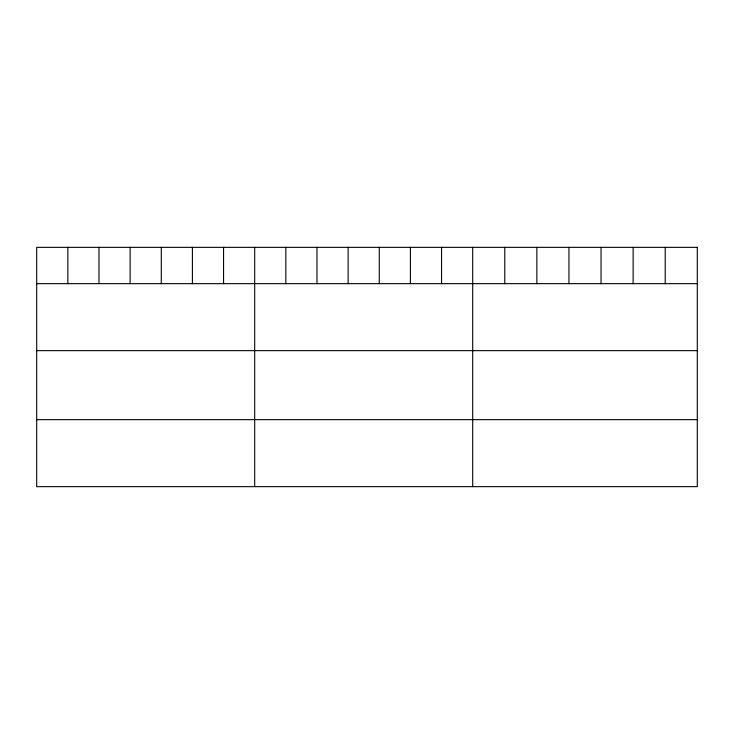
<?xml version="1.0" encoding="UTF-8"?>
<svg xmlns="http://www.w3.org/2000/svg" width="734" height="734" viewBox="0 0 734 734"><rect width="100%" height="100%" fill="white"/><g stroke="black" fill="none" stroke-linecap="round" stroke-linejoin="round"><path stroke-width="1.1" d="M36.7 283.663L697.3 283.663M36.7 350.65L697.3 350.65M36.7 419.664L697.3 419.664M665.215 247.349L665.215 283.663M633.13 247.349L633.13 283.663M601.045 247.349L601.045 283.663M568.951 247.349L568.951 283.663M536.866 247.349L536.866 283.663M504.781 247.349L504.781 283.663M472.696 247.349L472.696 486.651M441.556 247.349L441.556 283.663M410.407 247.349L410.407 283.663M379.267 247.349L379.267 283.663M348.127 247.349L348.127 283.663M316.987 247.349L316.987 283.663M285.838 247.349L285.838 283.663M254.698 247.349L254.698 486.651M223.558 247.349L223.558 283.663M192.409 247.349L192.409 283.663M161.269 247.349L161.269 283.663M130.129 247.349L130.129 283.663M98.989 247.349L98.989 283.663M67.84 247.349L67.84 283.663M697.3 247.349L36.7 247.349L36.7 486.651L697.3 486.651L697.3 247.349"/></g></svg>
